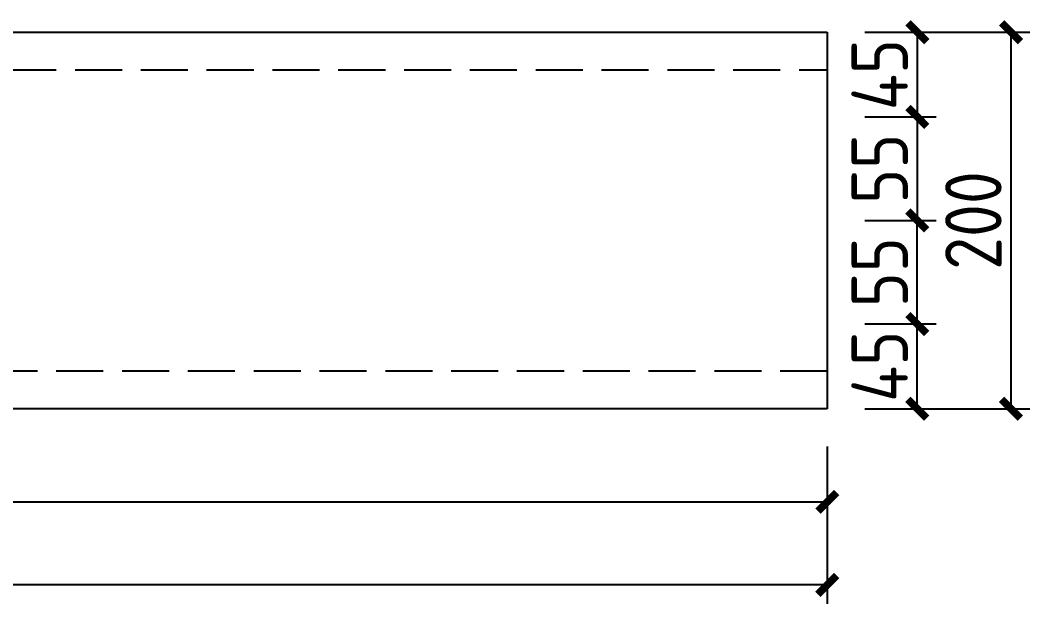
# Model space of a CAD drawing. Extents: x -196983 to 471790, y -783661 to 190401.
# Drawn here: x 89513 to 94881, y -155862 to -152761 of the extents above; entities that cross this region are included whole.
import ezdxf

# ---------------------------------------------------------------- set-up
doc = ezdxf.new("R2010")
doc.units = 0
doc.header["$LTSCALE"] = 1000
doc.header["$MEASUREMENT"] = 0
doc.linetypes.add('DASH', pattern=[0.35, 0.25, -0.1])
doc.layers.add('_TCH_MASK', color=7, linetype='Continuous')
doc.styles.get("Standard").update_dxf_attribs({"font": 'gbenor.shx', "bigfont": 'gbcbig.shx'})
doc.dimstyles.get("Standard").update_dxf_attribs({"dimscale": 100, "dimtxt": 3.5, "dimasz": 1, "dimexe": 2.5, "dimexo": 3, "dimgap": 1.5, "dimtad": 1, "dimdec": 0, "dimzin": 0, "dimdsep": 46, "dimtxsty": 'Standard', "dimblk": 'ARCHTICK', "dimcen": 0.09, "dimadec": 0, "dimazin": 0, "dimtfac": 1, "dimtdec": 0, "dimtix": 1, "dimtmove": 2, "dimatfit": 3, "dimfxl": 1, "dimtolj": 1, "dimtzin": 0, "dimarcsym": 0})

# ---------------------------------------------------------------- blocks, each defined once
blk = doc.blocks.new('_ArchTick')
at = {"color": 0, "linetype": 'ByBlock', "const_width": 0.4}
blk.add_lwpolyline([(-0.5, -0.5), (0.5, 0.5)], dxfattribs=at)
blk = doc.blocks.new('*D459')
at = {"layer": '_TCH_MASK', "color": 0, "lineweight": -2}
for p, q in [((83054.4, -155025.2), (83054.4, -155420)), ((93804.4, -155025.2), (93804.4, -155420)), ((83054.4, -155320), (93804.4, -155320))]:
    blk.add_line(p, q, dxfattribs=at)
at = {"layer": 'Defpoints', "color": 0}
for p in [(83054.4, -154825.2), (93804.4, -154825.2), (93804.4, -155320)]:
    blk.add_point(p, dxfattribs=at)
at = {"layer": '_TCH_MASK', "color": 0, "lineweight": -2, "xscale": 100, "yscale": 100, "zscale": 100, "rotation": 180}
blk.add_blockref('_ArchTick', (83054.4, -155320), dxfattribs=at)
at = {"layer": '_TCH_MASK', "color": 0, "lineweight": -2, "xscale": 100, "yscale": 100, "zscale": 100}
blk.add_blockref('_ArchTick', (93804.4, -155320), dxfattribs=at)
at = {"layer": '_TCH_MASK', "color": 0, "lineweight": 15, "insert": (88429.4, -155120), "char_height": 300, "attachment_point": 5}
blk.add_mtext('\\A1;1075', dxfattribs=at)
blk = doc.blocks.new('*D460')
at = {"layer": '_TCH_MASK', "color": 0, "lineweight": -2}
for p, q in [((71604.4, -155025.2), (71604.4, -155861.8)), ((93804.4, -155025.2), (93804.4, -155861.8)), ((93804.4, -155761.8), (71604.4, -155761.8))]:
    blk.add_line(p, q, dxfattribs=at)
at = {"layer": 'Defpoints', "color": 0}
for p in [(71604.4, -154825.2), (93804.4, -154825.2), (71604.4, -155761.8)]:
    blk.add_point(p, dxfattribs=at)
at = {"layer": '_TCH_MASK', "color": 0, "lineweight": -2, "xscale": 100, "yscale": 100, "zscale": 100, "rotation": 180}
blk.add_blockref('_ArchTick', (71604.4, -155761.8), dxfattribs=at)
at = {"layer": '_TCH_MASK', "color": 0, "lineweight": -2, "xscale": 100, "yscale": 100, "zscale": 100}
blk.add_blockref('_ArchTick', (93804.4, -155761.8), dxfattribs=at)
at = {"layer": '_TCH_MASK', "color": 0, "lineweight": 15, "insert": (82704.4, -155561.8), "char_height": 300, "attachment_point": 5}
blk.add_mtext('\\A1;2220', dxfattribs=at)
blk = doc.blocks.new('*D454')
at = {"layer": '_TCH_MASK', "color": 0, "lineweight": -2}
for p, q in [((94004.4, -154375.2), (94383, -154375.2)), ((94283, -154825.2), (94283, -154375.2)), ((94004.4, -154825.2), (94383, -154825.2))]:
    blk.add_line(p, q, dxfattribs=at)
at = {"layer": 'Defpoints', "color": 0}
for p in [(93804.4, -154375.2), (94283, -154375.2), (93804.4, -154825.2)]:
    blk.add_point(p, dxfattribs=at)
at = {"layer": '_TCH_MASK', "color": 0, "lineweight": -2, "xscale": 100, "yscale": 100, "zscale": 100}
for p, rotation in [((94283, -154375.2), 90), ((94283, -154825.2), 270)]:
    blk.add_blockref('_ArchTick', p, dxfattribs=dict(at, rotation=rotation))
at = {"layer": '_TCH_MASK', "color": 0, "lineweight": 15, "insert": (94083, -154600.2), "char_height": 300, "attachment_point": 5, "rotation": 90}
blk.add_mtext('\\A1;45', dxfattribs=at)
blk = doc.blocks.new('*D461')
at = {"layer": '_TCH_MASK', "color": 0, "lineweight": -2}
for p, q in [((94004.4, -153825.2), (94383, -153825.2)), ((94283, -154375.2), (94283, -153825.2)), ((94004.4, -154375.2), (94383, -154375.2))]:
    blk.add_line(p, q, dxfattribs=at)
at = {"layer": 'Defpoints', "color": 0}
for p in [(93804.4, -153825.2), (94283, -153825.2), (93804.4, -154375.2)]:
    blk.add_point(p, dxfattribs=at)
at = {"layer": '_TCH_MASK', "color": 0, "lineweight": -2, "xscale": 100, "yscale": 100, "zscale": 100}
for p, rotation in [((94283, -153825.2), 90), ((94283, -154375.2), 270)]:
    blk.add_blockref('_ArchTick', p, dxfattribs=dict(at, rotation=rotation))
at = {"layer": '_TCH_MASK', "color": 0, "lineweight": 15, "insert": (94083, -154100.2), "char_height": 300, "attachment_point": 5, "rotation": 90}
blk.add_mtext('\\A1;55', dxfattribs=at)
blk = doc.blocks.new('*D455')
at = {"layer": '_TCH_MASK', "color": 0, "lineweight": -2}
for p, q in [((94004.4, -152825.2), (94383, -152825.2)), ((94283, -152825.2), (94283, -153275.2)), ((94004.4, -153275.2), (94383, -153275.2))]:
    blk.add_line(p, q, dxfattribs=at)
at = {"layer": 'Defpoints', "color": 0}
for p in [(93804.4, -152825.2), (93804.4, -153275.2), (94283, -153275.2)]:
    blk.add_point(p, dxfattribs=at)
at = {"layer": '_TCH_MASK', "color": 0, "lineweight": -2, "xscale": 100, "yscale": 100, "zscale": 100}
for p, rotation in [((94283, -152825.2), 90), ((94283, -153275.2), 270)]:
    blk.add_blockref('_ArchTick', p, dxfattribs=dict(at, rotation=rotation))
at = {"layer": '_TCH_MASK', "color": 0, "lineweight": 15, "insert": (94083, -153050.2), "char_height": 300, "attachment_point": 5, "rotation": 90}
blk.add_mtext('\\A1;45', dxfattribs=at)
blk = doc.blocks.new('*D456')
at = {"layer": '_TCH_MASK', "color": 0, "lineweight": -2}
for p, q in [((94004.4, -153275.2), (94383, -153275.2)), ((94283, -153275.2), (94283, -153825.2)), ((94004.4, -153825.2), (94383, -153825.2))]:
    blk.add_line(p, q, dxfattribs=at)
at = {"layer": 'Defpoints', "color": 0}
for p in [(93804.4, -153275.2), (93804.4, -153825.2), (94283, -153825.2)]:
    blk.add_point(p, dxfattribs=at)
at = {"layer": '_TCH_MASK', "color": 0, "lineweight": -2, "xscale": 100, "yscale": 100, "zscale": 100}
for p, rotation in [((94283, -153275.2), 90), ((94283, -153825.2), 270)]:
    blk.add_blockref('_ArchTick', p, dxfattribs=dict(at, rotation=rotation))
at = {"layer": '_TCH_MASK', "color": 0, "lineweight": 15, "insert": (94083, -153550.2), "char_height": 300, "attachment_point": 5, "rotation": 90}
blk.add_mtext('\\A1;55', dxfattribs=at)
blk = doc.blocks.new('*D462')
at = {"layer": '_TCH_MASK', "color": 0, "lineweight": -2}
for p, q in [((94004.4, -152825.2), (94881.1, -152825.2)), ((94781.1, -152825.2), (94781.1, -154825.2)), ((94004.4, -154825.2), (94881.1, -154825.2))]:
    blk.add_line(p, q, dxfattribs=at)
at = {"layer": 'Defpoints', "color": 0}
for p in [(93804.4, -152825.2), (93804.4, -154825.2), (94781.1, -154825.2)]:
    blk.add_point(p, dxfattribs=at)
at = {"layer": '_TCH_MASK', "color": 0, "lineweight": -2, "xscale": 100, "yscale": 100, "zscale": 100}
for p, rotation in [((94781.1, -152825.2), 90), ((94781.1, -154825.2), 270)]:
    blk.add_blockref('_ArchTick', p, dxfattribs=dict(at, rotation=rotation))
at = {"layer": '_TCH_MASK', "color": 0, "lineweight": 15, "insert": (94581.1, -153825.2), "char_height": 300, "attachment_point": 5, "rotation": 90}
blk.add_mtext('\\A1;200', dxfattribs=at)

msp = doc.modelspace()

# ---------------------------------------------------------------- linework, layer by layer
at = {"color": 0}
for p, q in [((71604.4, -152825.2), (93804.4, -152825.2)), ((93804.4, -152825.2), (93804.4, -154825.2)), ((93804.4, -152825.2), (93804.4, -154825.2)), ((93804.4, -154825.2), (71604.4, -154825.2))]:
    msp.add_line(p, q, dxfattribs=at)
at = {"color": 0, "linetype": 'DASH'}
for p, q in [((71604.4, -153025.2), (93804.4, -153025.2)), ((93804.4, -154625.2), (71604.4, -154625.2))]:
    msp.add_line(p, q, dxfattribs=at)

# ---------------------------------------------------------------- dimensions: what is measured, and where the dimension line sits
at = {"layer": '_TCH_MASK', "lineweight": 15}
for base, p1, p2, angle, picture, middle in [((94283, -153275.2), (93804.4, -152825.2), (93804.4, -153275.2), 270, '*D455', (94083, -153050.2)), ((94781.1, -154825.2), (93804.4, -152825.2), (93804.4, -154825.2), 90, '*D462', (94581.1, -153825.2)), ((94283, -153825.2), (93804.4, -153275.2), (93804.4, -153825.2), 270, '*D456', (94083, -153550.2)), ((94283, -153825.2), (93804.4, -154375.2), (93804.4, -153825.2), 90, '*D461', (94083, -154100.2)), ((94283, -154375.2), (93804.4, -154825.2), (93804.4, -154375.2), 90, '*D454', (94083, -154600.2))]:
    dim = msp.add_linear_dim(base=base, p1=p1, p2=p2, angle=angle, dimstyle='Standard', override={"dimtxt": 3, "dimexe": 1, "dimexo": 2, "dimgap": 0.5, "dimlfac": 0.1}, dxfattribs=at)
    dim.commit()
    dim.dimension.update_dxf_attribs({"geometry": picture, "text_midpoint": middle})
for base, p1, p2, picture, middle in [((71604.4, -155761.8), (93804.4, -154825.2), (71604.4, -154825.2), '*D460', (82704.4, -155561.8)), ((93804.4, -155320), (83054.4, -154825.2), (93804.4, -154825.2), '*D459', (88429.4, -155120))]:
    dim = msp.add_linear_dim(base=base, p1=p1, p2=p2, dimstyle='Standard', override={"dimtxt": 3, "dimexe": 1, "dimexo": 2, "dimgap": 0.5, "dimlfac": 0.1}, dxfattribs=at)
    dim.commit()
    dim.dimension.update_dxf_attribs({"geometry": picture, "text_midpoint": middle})

doc.saveas('drawing.dxf')
